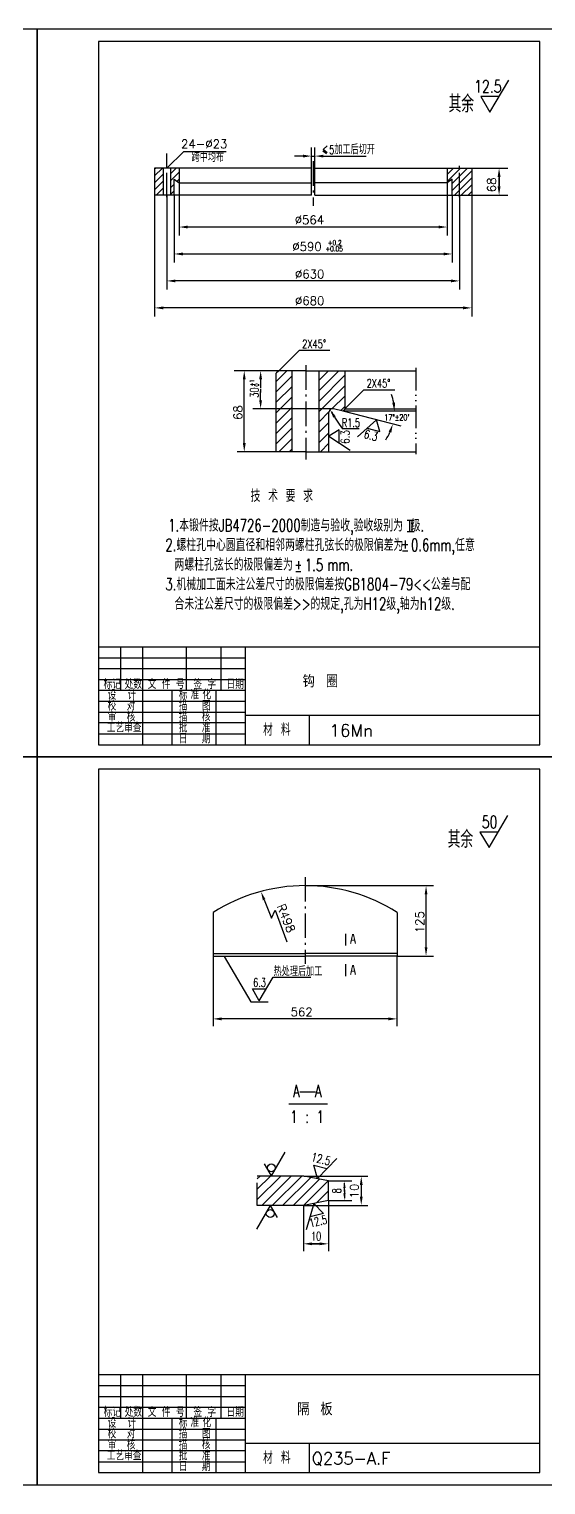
# Model space of a CAD drawing. Extents: x 0 to 2851, y -28 to 1393.
# Drawn here: x 1753 to 1964, y -28 to 566 of the extents above; entities that cross this region are included whole.
import ezdxf
from ezdxf.enums import TextEntityAlignment as Align

# ---------------------------------------------------------------- set-up
doc = ezdxf.new("R2010")
doc.units = 0
doc.header["$LTSCALE"] = 8
doc.header["$MEASUREMENT"] = 0
doc.linetypes.add('CENTER', pattern=[1.85, 1.25, -0.25, 0.1, -0.25])
doc.linetypes.add('PHANTOM', pattern=[1.902, 1.15, -0.25, 0.001, -0.25, 0.001, -0.25])
doc.layers.get('0').update_dxf_attribs({"linetype": 'CONTINUOUS'})
for name, color, linetype in [('1', 1, 'CONTINUOUS'), ('CC', 3, 'CONTINUOUS'), ('CW', 1, 'CONTINUOUS'), ('DD', 3, 'PHANTOM'), ('HZ', 1, 'CONTINUOUS'), ('X', 3, 'CONTINUOUS'), ('YY', 3, 'CONTINUOUS'), ('ZX', 1, 'CENTER')]:
    doc.layers.add(name, color=color, linetype=linetype)
doc.styles.add('HZ', font='txt', dxfattribs={"bigfont": 'hztxt'})

# ---------------------------------------------------------------- blocks, each defined once
blk = doc.blocks.new('*X181')
for p, q in [((167.24, 209.67), (172.68, 215.11)), ((167.24, 212.5), (169.85, 215.11)), ((169.24, 208.84), (175.51, 215.11)), ((169.24, 206.01), (177.24, 214.01)), ((170.17, 204.11), (177.24, 211.18)), ((173, 204.11), (177.24, 208.36)), ((175.82, 204.11), (177.24, 205.53))]:
    blk.add_line(p, q)
blk = doc.blocks.new('*X182')
for p, q in [((47.89, 211.94), (51.06, 215.11)), ((47.89, 214.77), (48.23, 215.11)), ((54.39, 212.78), (56.72, 215.11)), ((47.89, 209.11), (51.39, 212.61)), ((47.89, 206.28), (51.39, 209.78)), ((54.39, 209.96), (57.89, 213.46)), ((54.39, 207.13), (55.89, 208.63)), ((57.02, 209.76), (57.89, 210.63)), ((48.54, 204.11), (51.39, 206.96)), ((51.37, 204.11), (51.39, 204.13)), ((54.39, 204.3), (55.89, 205.8))]:
    blk.add_line(p, q)
blk = doc.blocks.new('*X183')
for p, q in [((97.49, 122.95), (101.86, 127.31)), ((97.49, 118.71), (103.99, 125.21)), ((114.99, 119.24), (123.07, 127.31)), ((114.99, 123.48), (118.83, 127.31)), ((114.99, 114.99), (125.49, 125.49)), ((97.49, 114.46), (103.99, 120.96)), ((114.99, 110.75), (125.49, 121.25)), ((97.49, 110.22), (103.99, 116.72)), ((120.35, 111.87), (125.49, 117.01)), ((97.49, 105.98), (103.99, 112.48)), ((97.49, 101.74), (103.99, 108.24)), ((114.99, 106.51), (119, 110.51)), ((123.8, 111.07), (125.49, 112.77)), ((97.49, 97.49), (103.99, 103.99)), ((114.99, 102.27), (118.99, 106.27)), ((114.99, 98.02), (118.99, 102.02)), ((98.56, 94.31), (103.99, 99.75)), ((102.8, 94.31), (103.99, 95.51)), ((115.53, 94.31), (118.99, 97.78))]:
    blk.add_line(p, q)
blk = doc.blocks.new('*X172')
for p, q in [((111, 30.39), (120.61, 40)), ((111, 34.63), (116.37, 40)), ((111, 38.88), (112.12, 40)), ((112.85, 28), (124.85, 40)), ((117.1, 28), (129.1, 40)), ((121.34, 28), (132.78, 39.44)), ((125.58, 28), (136.32, 38.74)), ((129.82, 28), (139.85, 38.03)), ((135.08, 29.02), (140, 33.93))]:
    blk.add_line(p, q)
blk = doc.blocks.new('FTGB4')
for p, q in [((184.3, 260.02), (192.03, 273.06)), ((180.62, 266.35), (184.3, 260.02)), ((188.01, 266.35), (180.62, 266.35)), ((71.81, 233.59), (71.81, 215.9)), ((146.81, 233.59), (146.81, 215.9)), ((125.9, 220.09), (125.9, 224.91)), ((125.9, 207.62), (125.9, 212.45)), ((87.75, 202.34), (93.3, 202.34)), ((90.55, 197.44), (87.76, 202.34)), ((90.55, 197.44), (96.21, 207.15)), ((96.21, 207.15), (111.64, 207.15)), ((107.18, 160.38), (113.5, 160.38)), ((95.5, 126.05), (92.71, 130.95)), ((95.5, 126.05), (101.17, 135.76)), ((114.31, 125.06), (122.16, 133.11)), ((108.77, 126.03), (89.77, 126.03)), ((118.77, 124.03), (108.77, 126.03)), ((112.78, 130.49), (118.16, 129.15)), ((114.31, 125.06), (112.79, 130.49)), ((118.77, 116.03), (118.77, 124.03)), ((95.06, 114.02), (89.39, 104.31)), ((108.77, 114.03), (89.77, 114.03)), ((95.06, 114.02), (97.85, 109.12)), ((118.77, 116.03), (108.77, 114.03)), ((112.87, 114.83), (109.72, 104.03)), ((112.87, 114.83), (116.76, 110.75)), ((116.77, 110.75), (111.38, 109.41))]:
    blk.add_line(p, q)
for points in [[(71.81, 216.78), (109.31, 216.78)], [(71.81, 215.78), (109.31, 215.78)], [(146.81, 216.78), (109.31, 216.78)], [(146.81, 215.78), (109.31, 215.78)]]:
    blk.add_lwpolyline(points)
for centre in [(95.5, 129.35), (95.05, 110.72)]:
    blk.add_circle(centre, 1.61)
for start, end in [(90, 122.43976), (57.56024, 90)]:
    blk.add_arc((109.31, 174.59), 69.91, start, end)
at = {"layer": 'CC'}
for p, q in [((109.31, 244.5), (161.61, 244.5)), ((92.56, 238.74), (95.49, 231.24)), ((158.61, 218.88), (158.61, 241.83)), ((95.49, 231.24), (96.99, 234.47)), ((96.99, 234.47), (101.82, 221.56)), ((71.75, 215.88), (71.75, 187.14)), ((146.75, 215.88), (146.75, 187.14)), ((146.81, 215.78), (161.61, 215.78)), ((143.25, 190.14), (75.25, 190.14)), ((108.83, 126.03), (134.89, 126.03)), ((118.83, 124.03), (128.28, 124.03)), ((125.28, 119.64), (125.28, 123.14)), ((125.28, 120.42), (125.28, 116.92)), ((132.2, 122.3), (132.2, 117.33)), ((108.59, 113.97), (108.59, 95.36)), ((108.83, 114.03), (134.89, 114.03)), ((118.77, 115.97), (118.77, 95.36)), ((118.83, 116.03), (128.28, 116.03)), ((115.23, 98.36), (111.73, 98.36)), ((112.14, 98.36), (115.64, 98.36))]:
    blk.add_line(p, q, dxfattribs=at)
for points in [[(159.19, 240.9), (158.03, 240.9), (158.61, 244.4)], [(92.02, 238.53), (93.1, 238.95), (91.28, 242)], [(159.19, 219.38), (158.03, 219.38), (158.61, 215.88)], [(75.25, 189.55), (75.25, 190.72), (71.75, 190.14)], [(143.25, 189.55), (143.25, 190.72), (146.75, 190.14)], [(132.76, 122.36), (131.59, 122.36), (132.18, 125.86)], [(125.79, 121.17), (124.86, 121.17), (125.33, 123.97)], [(125.79, 118.95), (124.86, 118.95), (125.33, 116.15)], [(132.76, 117.64), (131.59, 117.64), (132.18, 114.14)], [(112.14, 97.78), (112.14, 98.94), (108.64, 98.36)], [(115.23, 97.78), (115.23, 98.94), (118.73, 98.36)]]:
    blk.add_solid(points, dxfattribs=at)
at = {"layer": 'CW'}
blk.add_line((102.64, 155.41), (118.44, 155.41), dxfattribs=at)
at = {"layer": 'DD'}
blk.add_line((89.77, 114.03), (89.77, 126.03), dxfattribs=at)
at = {"layer": 'X'}
for p, q in [((76.26, 215.59), (87.11, 197.04)), ((87.11, 197.04), (94.24, 197.04))]:
    blk.add_line(p, q, dxfattribs=at)
at = {"layer": 'ZX'}
blk.add_line((109.31, 247.97), (109.31, 212.59), dxfattribs=at)
at = {"layer": 'YY', "rotation": 360}
blk.add_blockref('*X172', (-21.23, 86.03), dxfattribs=at)
at = {"style": 'HZ', "width": 0.75}
blk.add_text('50', height=5, dxfattribs=at).set_placement((184.55, 268.02), align=Align.CENTER)
for p in [(128.82, 220.88), (128.82, 208.17)]:
    blk.add_text('A', height=3.95, rotation=360).set_placement(p, align=Align.CENTER)
at = {"style": 'HZ'}
for s, height, rotation, width, p in [('6.3', 3.5, 360, 0.7, (90.7, 203.21)), ('A  A', 5, 360, 0.7, (110.14, 158.25)), ('1 : 1', 5, 360, 0.7, (110.09, 147.7)), ('12.5', 3.5, 346, 0.75, (115.31, 131.27)), ('12.5', 3.5, 13, 0.7, (114.95, 105.86))]:
    blk.add_text(s, height=height, rotation=rotation, dxfattribs=dict(at, width=width)).set_placement(p, align=Align.CENTER)
at = {"layer": 'CW', "style": 'HZ', "width": 0.75}
for s, p in [('其', (170.05, 259.92)), ('余', (175.21, 259.92))]:
    blk.add_text(s, height=7, dxfattribs=at).set_placement(p, align=Align.CENTER)
at = {"layer": 'CW', "style": 'HZ', "width": 0.7}
blk.add_text('热处理后加工', height=3.5, rotation=360, dxfattribs=at).set_placement((96.43, 207.65))
for s, rotation, p in [('8', 90, (123.93, 119.99)), ('10', 360, (113.75, 99.72))]:
    blk.add_text(s, height=3.5, rotation=rotation, dxfattribs=at).set_placement(p, align=Align.CENTER)
blk = doc.blocks.new('GQ1')
at = {"layer": 'HZ', "style": 'HZ', "width": 0.7}
blk.add_text('1.5', height=5, dxfattribs=at).set_placement((109.38, 75.83), align=Align.CENTER)

msp = doc.modelspace()

# ---------------------------------------------------------------- linework, layer by layer
for p, q in [((1781.41, 560.9), (1781.41, 273.9)), ((1961.41, 560.9), (1781.41, 560.9)), ((1961.41, 273.9), (1961.41, 560.9)), ((1941.08, 532.01), (1948.8, 545.05)), ((1937.4, 538.34), (1941.08, 532.01)), ((1944.79, 538.34), (1937.4, 538.34)), ((1804.3, 509.16), (1804.3, 498.16)), ((1807.8, 509.16), (1804.3, 509.16)), ((1807.8, 509.16), (1807.8, 498.16)), ((1810.8, 509.16), (1807.8, 509.16)), ((1810.8, 509.16), (1810.8, 498.16)), ((1814.3, 509.16), (1810.8, 509.16)), ((1814.3, 509.16), (1814.3, 503.16)), ((1868.3, 509.16), (1814.3, 509.16)), ((1868.3, 498.16), (1868.3, 509.16)), ((1869.65, 498.16), (1869.65, 509.16)), ((1869.65, 509.16), (1923.65, 509.16)), ((1923.65, 509.16), (1923.65, 503.16)), ((1923.65, 509.16), (1933.65, 509.16)), ((1933.65, 509.16), (1933.65, 498.16)), ((1812.3, 504.66), (1814.3, 503.16)), ((1812.3, 498.16), (1812.3, 504.66)), ((1814.3, 503.16), (1868.3, 503.16)), ((1923.65, 503.16), (1869.65, 503.16)), ((1925.65, 504.66), (1923.65, 503.16)), ((1925.65, 498.16), (1925.65, 504.66)), ((1807.8, 498.16), (1804.3, 498.16)), ((1810.8, 498.16), (1807.8, 498.16)), ((1812.3, 498.16), (1810.8, 498.16)), ((1868.28, 498.16), (1812.3, 498.16)), ((1869.64, 498.16), (1925.65, 498.16)), ((1925.65, 498.16), (1933.65, 498.16)), ((1854.91, 426.47), (1853.91, 425.47)), ((1853.91, 393.47), (1853.91, 425.47)), ((1860.41, 426.47), (1854.91, 426.47)), ((1860.41, 393.47), (1860.41, 426.47)), ((1865.91, 426.47), (1860.41, 426.47)), ((1865.91, 426.47), (1910.91, 426.47)), ((1865.91, 426.47), (1870.91, 426.47)), ((1865.91, 426.47), (1871.41, 426.47)), ((1871.41, 393.47), (1871.41, 426.47)), ((1871.41, 426.47), (1881.91, 426.47)), ((1881.91, 426.47), (1881.91, 410.97)), ((1881.21, 409.97), (1877.28, 410.99)), ((1881.91, 410.97), (1881.21, 409.97)), ((1881.91, 409.97), (1881.21, 409.97)), ((1881.91, 410.97), (1910.91, 410.97)), ((1910.91, 409.97), (1881.91, 409.97)), ((1875.41, 393.47), (1875.41, 409.54)), ((1894.74, 406.43), (1886.99, 399.49)), ((1896.21, 401.73), (1894.74, 406.43)), ((1879.59, 402.43), (1875.42, 399.8)), ((1875.42, 399.8), (1884.12, 394.1)), ((1879.59, 397.07), (1879.59, 402.43)), ((1891.02, 403.11), (1896.21, 401.73)), ((1860.41, 393.47), (1853.91, 393.47)), ((1865.91, 393.47), (1860.41, 393.47)), ((1865.91, 393.47), (1871.41, 393.47)), ((1871.41, 393.47), (1875.41, 393.47)), ((1875.41, 393.47), (1910.91, 393.47)), ((1781.41, 313.9), (1961.41, 313.9)), ((1790.4, 313.94), (1790.4, 296.14)), ((1799.41, 273.9), (1799.41, 313.94)), ((1817.35, 296.14), (1817.35, 313.94)), ((1831.46, 296.14), (1831.46, 313.94)), ((1841.41, 273.9), (1841.41, 313.9)), ((1781.41, 300.54), (1841.48, 300.54)), ((1781.41, 296.1), (1841.48, 296.1)), ((1811.41, 273.9), (1811.41, 296.14)), ((1829.41, 273.9), (1829.41, 296.14)), ((1841.41, 285.9), (1961.41, 285.9)), ((1867.41, 274.03), (1867.41, 285.9)), ((1781.41, 273.9), (1961.41, 273.9)), ((1781.41, 263.9), (1781.41, -23.1)), ((1961.41, 263.9), (1781.41, 263.9)), ((1961.41, -23.1), (1961.41, 263.9)), ((1781.41, 16.9), (1961.41, 16.9)), ((1790.4, 16.94), (1790.4, -0.86)), ((1799.41, -23.1), (1799.41, 16.94)), ((1817.35, -0.86), (1817.35, 16.94)), ((1831.46, -0.86), (1831.46, 16.94)), ((1841.41, -23.1), (1841.41, 16.9)), ((1781.41, 3.54), (1841.48, 3.54)), ((1781.41, -0.9), (1841.48, -0.9)), ((1811.41, -23.1), (1811.41, -0.86)), ((1829.41, -23.1), (1829.41, -0.86)), ((1841.41, -11.1), (1961.41, -11.1)), ((1867.41, -22.97), (1867.41, -11.1)), ((1781.41, -23.1), (1961.41, -23.1))]:
    msp.add_line(p, q)
msp.add_arc((1876.91, 409.54), 1.5, 75.49934, 180)
at = {"layer": '1'}
for p, q in [((1781.41, 309.42), (1841.48, 309.42)), ((1781.41, 304.98), (1841.48, 304.98)), ((1781.41, 291.66), (1841.48, 291.66)), ((1781.41, 287.22), (1841.48, 287.22)), ((1841.48, 282.78), (1781.41, 282.78)), ((1781.41, 278.34), (1841.48, 278.34)), ((1781.41, 12.42), (1841.48, 12.42)), ((1781.41, 7.98), (1841.48, 7.98)), ((1781.41, -5.34), (1841.48, -5.34)), ((1781.41, -9.78), (1841.48, -9.78)), ((1841.48, -14.22), (1781.41, -14.22)), ((1781.41, -18.66), (1841.48, -18.66))]:
    msp.add_line(p, q, dxfattribs=at)
at = {"layer": 'CC'}
for p, q in [((1868.3, 509.22), (1868.3, 517.58)), ((1869.65, 509.22), (1869.65, 517.58)), ((1809.29, 509.17), (1816.22, 515.98)), ((1816.22, 515.98), (1833.52, 515.98)), ((1864.8, 514.08), (1861.3, 514.08)), ((1868.3, 514.08), (1869.65, 514.08)), ((1873.15, 514.08), (1876.65, 514.08)), ((1876.65, 514.08), (1890.57, 514.08)), ((1933.6, 509.16), (1948.42, 509.16)), ((1944.82, 501.76), (1944.82, 505.36)), ((1814.3, 503.1), (1814.3, 481.65)), ((1923.65, 503.1), (1923.65, 481.65)), ((1804.3, 498.1), (1804.3, 448.65)), ((1809.3, 498.1), (1809.3, 459.65)), ((1812.3, 498.1), (1812.3, 470.65)), ((1925.65, 498.1), (1925.65, 470.65)), ((1928.65, 498.1), (1928.65, 459.65)), ((1933.6, 498.16), (1948.42, 498.16)), ((1933.65, 498.1), (1933.65, 448.65)), ((1920.15, 485.15), (1817.8, 485.15)), ((1815.8, 474.15), (1922.15, 474.15)), ((1925.15, 463.15), (1812.8, 463.15)), ((1930.15, 452.15), (1807.8, 452.15)), ((1854.91, 426.47), (1863.39, 434.96)), ((1863.39, 434.96), (1875.73, 434.96)), ((1854.84, 426.47), (1836.71, 426.47)), ((1843.97, 426.47), (1838.01, 426.47)), ((1840.85, 396.97), (1840.85, 422.97)), ((1847.53, 422.97), (1847.53, 419.47)), ((1847.53, 419.14), (1847.53, 417.65)), ((1847.53, 414.49), (1847.53, 417.99)), ((1881.91, 410.97), (1889.68, 418.75)), ((1889.68, 418.75), (1902.31, 418.75)), ((1877.22, 410.99), (1844.31, 410.99)), ((1904.84, 403.86), (1881.27, 409.96)), ((1876.61, 409.23), (1876.66, 409.41)), ((1876.82, 409.54), (1877, 409.54)), ((1877.69, 407.62), (1879.55, 404.66)), ((1879.55, 404.66), (1880.89, 402.77)), ((1887.8, 402.77), (1880.89, 402.77)), ((1853.84, 393.47), (1838.01, 393.47))]:
    msp.add_line(p, q, dxfattribs=at)
for start, end in [(9.59826, 19.19652), (326.30281, 335.90107)]:
    msp.add_arc((1881.21, 409.97), 20.92, start, end, dxfattribs=at)
for points in [[(1864.8, 513.5), (1864.8, 514.66), (1868.3, 514.08)], [(1873.15, 513.5), (1873.15, 514.66), (1869.65, 514.08)], [(1945.42, 505.56), (1944.22, 505.56), (1944.82, 509.16)], [(1945.42, 501.76), (1944.22, 501.76), (1944.82, 498.16)], [(1817.8, 484.56), (1817.8, 485.73), (1814.3, 485.15)], [(1920.15, 484.56), (1920.15, 485.73), (1923.65, 485.15)], [(1815.8, 473.56), (1815.8, 474.73), (1812.3, 474.15)], [(1922.15, 473.56), (1922.15, 474.73), (1925.65, 474.15)], [(1812.8, 462.56), (1812.8, 463.73), (1809.3, 463.15)], [(1925.15, 462.56), (1925.15, 463.73), (1928.65, 463.15)], [(1807.8, 451.56), (1807.8, 452.73), (1804.3, 452.15)], [(1930.15, 451.56), (1930.15, 452.73), (1933.65, 452.15)], [(1841.44, 422.97), (1840.27, 422.97), (1840.85, 426.47)], [(1848.11, 422.97), (1846.94, 422.97), (1847.53, 426.47)], [(1848.11, 414.49), (1846.94, 414.49), (1847.53, 410.99)], [(1878.19, 407.93), (1877.2, 407.32), (1875.84, 410.59)], [(1901.25, 413.41), (1902.41, 413.51), (1902.12, 409.97)], [(1899.75, 401.63), (1900.85, 401.24), (1901.46, 404.74)], [(1841.44, 396.97), (1840.27, 396.97), (1840.85, 393.47)]]:
    msp.add_solid(points, dxfattribs=at)
at = {"layer": 'CW'}
for p, q in [((1874.71, 518.23), (1873.02, 516.81)), ((1874.71, 515.39), (1873.02, 516.81)), ((1872.92, 516.27), (1874.43, 515.1)), ((1907.3, 365.5), (1910.21, 365.5)), ((1908.24, 365.45), (1908.24, 360.95)), ((1909.32, 360.99), (1909.32, 365.48)), ((1907.3, 360.96), (1910.21, 360.96))]:
    msp.add_line(p, q, dxfattribs=at)
at = {"layer": 'DD'}
msp.add_line((1910.91, 427.67), (1910.91, 392.42), dxfattribs=at)
at = {"layer": 'X'}
for p, q in [((1756.41, 565.9), (1546.41, 565.9)), ((1756.41, 268.9), (1756.41, 565.9)), ((1756.41, 565.9), (1756.41, 268.9)), ((1966.41, 565.9), (1756.41, 565.9)), ((1756.41, 268.9), (1336.41, 268.9)), ((1546.41, 268.9), (1756.41, 268.9)), ((1756.41, 268.9), (1966.41, 268.9)), ((1756.41, 268.9), (1756.41, -28.1)), ((1966.41, 268.9), (1756.41, 268.9)), ((1756.41, -28.1), (1756.41, 268.9)), ((1336.41, -28.1), (1756.41, -28.1)), ((1756.41, -28.1), (1966.41, -28.1))]:
    msp.add_line(p, q, dxfattribs=at)
at = {"layer": 'ZX'}
for p, q in [((1809.3, 510.07), (1809.3, 515.19)), ((1868.95, 512), (1868.95, 493.84)), ((1809.3, 497.26), (1809.3, 510.07)), ((1928.65, 497.26), (1928.65, 510.07)), ((1944.82, 505.56), (1944.82, 501.96))]:
    msp.add_line(p, q, dxfattribs=at)
at = {"layer": 'ZX', "color": 3}
msp.add_line((1865.91, 428.75), (1865.91, 390.26), dxfattribs=at)

# ---------------------------------------------------------------- block references
for name, p in [('GQ1', (1759.93, 268.9)), ('FTGB4', (1756.41, -28.1))]:
    msp.add_blockref(name, p)
at = {"layer": 'YY', "linetype": 'Continuous'}
for name in ['*X182', '*X181']:
    msp.add_blockref(name, (1756.41, 294.05), dxfattribs=at)
at = {"layer": 'YY'}
msp.add_blockref('*X183', (1756.41, 299.16), dxfattribs=at)

# ---------------------------------------------------------------- texts
at = {"style": 'HZ', "width": 0.75}
msp.add_text('12.5', height=5, dxfattribs=at).set_placement((1940.23, 540.01), align=Align.CENTER)
for rotation, p in [(90, (1883.79, 399.46)), (345.11373, (1892.11, 398.46))]:
    msp.add_text('6.3', height=3.5, rotation=rotation, dxfattribs=at).set_placement(p, align=Align.CENTER)
at = {"layer": 'CC', "style": 'HZ'}
for s, p in [('24-%%C23', (1824.51, 517.3)), ('%%C564 ', (1869.01, 486.3)), ('%%C590 ', (1868.01, 475.4)), ('%%C630 ', (1869.11, 464.2)), ('%%C680 ', (1869.11, 453.3)), ('562 ', (1865.81, 163.1))]:
    msp.add_text(s, height=3.5, dxfattribs=at).set_placement(p, align=Align.CENTER)
for s, rotation, p in [('68 ', 90, (1943.51, 503.9)), ('68 ', 90, (1840.01, 411)), ('R498 ', 292, (1856.91, 201)), ('125', 90, (1914.21, 201.5)), ('10', 90, (1887.51, 91.8))]:
    msp.add_text(s, height=3.5, rotation=rotation, dxfattribs=at).set_placement(p, align=Align.CENTER)
at = {"layer": 'CW', "style": 'HZ'}
for s, height, width, p in [('其', 7, 0.75, (1926.83, 531.91)), ('余', 7, 0.75, (1931.98, 531.91)), ('+0.05', 2.04, 0.7, (1877.52, 475.23)), ('R1.5', 3.5, 0.7, (1884.38, 403.52))]:
    msp.add_text(s, height=height, dxfattribs=dict(at, width=width)).set_placement(p, align=Align.CENTER)
for s, height, width, p in [('5加工后切开', 3.5, 0.7, (1875.5, 514.92)), ('跨中均布', 3.5, 0.7, (1819.39, 511.77)), ('+0.2', 2.04, 0.7, (1874.9, 477.73)), ('2X45%%D', 3.5, 0.7, (1864.5, 435.68)), ('2X45%%D', 3.5, 0.7, (1890.8, 419.61)), ('%%p', 5, 0.7, (1904.87, 353)), ('%%p', 5, 0.7, (1861.28, 344.57)), ('标记', 3.5, 0.75, (1783.46, 296.7)), ('处数', 3.5, 0.75, (1792.06, 296.7)), ('文', 3.5, 0.75, (1801.49, 296.7)), ('件', 3.5, 0.75, (1807.23, 296.7)), ('号', 3.5, 0.75, (1812.97, 296.7)), ('签', 3.5, 0.75, (1820.1, 296.69)), ('字', 3.5, 0.75, (1825.84, 296.7)), ('日期', 3.5, 0.75, (1833.62, 296.7)), ('校', 3.5, 0.75, (1785.1, 287.92)), ('设', 3.5, 0.75, (1785.1, 292.31)), ('对', 3.5, 0.75, (1792.89, 287.92)), ('计', 3.5, 0.75, (1793.21, 292.31)), ('标', 3.5, 0.75, (1814.14, 292.31)), ('描', 3.5, 0.75, (1814.14, 287.92)), ('准', 3.5, 0.75, (1818.88, 292.44)), ('图', 3.5, 0.75, (1823.56, 287.92)), ('化', 3.5, 0.75, (1823.8, 292.44)), ('审', 3.5, 0.75, (1785.1, 283.35)), ('核', 3.5, 0.75, (1792.89, 283.35)), ('描', 3.5, 0.75, (1814.14, 283.34)), ('核', 3.5, 0.75, (1823.53, 283.53)), ('工艺审查', 3.5, 0.75, (1784.75, 278.96)), ('批', 3.5, 0.75, (1814.14, 278.94)), ('准', 3.5, 0.75, (1823.51, 278.95)), ('材 料', 5, 0.75, (1848.57, 277.53)), ('日', 3.5, 0.75, (1814.14, 274.51)), ('期', 3.5, 0.75, (1823.49, 274.55)), ('标记', 3.5, 0.75, (1783.46, -0.3)), ('处数', 3.5, 0.75, (1792.06, -0.3)), ('文', 3.5, 0.75, (1801.49, -0.3)), ('件', 3.5, 0.75, (1807.23, -0.3)), ('号', 3.5, 0.75, (1812.97, -0.3)), ('签', 3.5, 0.75, (1820.1, -0.31)), ('字', 3.5, 0.75, (1825.84, -0.3)), ('日期', 3.5, 0.75, (1833.62, -0.3)), ('校', 3.5, 0.75, (1785.1, -9.08)), ('设', 3.5, 0.75, (1785.1, -4.69)), ('对', 3.5, 0.75, (1792.89, -9.08)), ('计', 3.5, 0.75, (1793.21, -4.69)), ('标', 3.5, 0.75, (1814.14, -4.69)), ('描', 3.5, 0.75, (1814.14, -9.08)), ('准', 3.5, 0.75, (1818.88, -4.56)), ('图', 3.5, 0.75, (1823.56, -9.08)), ('化', 3.5, 0.75, (1823.8, -4.56)), ('审', 3.5, 0.75, (1785.1, -13.65)), ('核', 3.5, 0.75, (1792.89, -13.65)), ('描', 3.5, 0.75, (1814.14, -13.66)), ('核', 3.5, 0.75, (1823.53, -13.47)), ('工艺审查', 3.5, 0.75, (1784.75, -18.04)), ('批', 3.5, 0.75, (1814.14, -18.06)), ('准', 3.5, 0.75, (1823.51, -18.05)), ('材 料', 5, 0.75, (1848.57, -19.47)), ('日', 3.5, 0.75, (1814.14, -22.49)), ('期', 3.5, 0.75, (1823.49, -22.45))]:
    msp.add_text(s, height=height, dxfattribs=dict(at, width=width)).set_placement(p)
at = {"layer": 'CW', "style": 'HZ', "width": 0.7}
for s, p in [('+1', (1844.84, 420.05)), ('0', (1846.76, 420.05))]:
    msp.add_text(s, height=1.7, rotation=90, dxfattribs=at).set_placement(p)
msp.add_text('30', height=3.5, rotation=90, dxfattribs=at).set_placement((1846.73, 417.59), align=Align.CENTER)
at = {"layer": 'CW', "linetype": 'Continuous', "style": 'HZ', "width": 0.7}
msp.add_text("17%%D%%P20'", height=2.5, dxfattribs=at).set_placement((1903.1, 406.21), align=Align.CENTER)
at = {"layer": 'HZ', "style": 'HZ', "width": 0.7}
for s, p in [('           技 术 要 求', (1806.14, 373)), ('1.本锻件按JB4726-2000制造与验收,验收级别为 级.', (1809.81, 360.92)), ('2.螺柱孔中心圆直径和相邻两螺柱孔弦长的极限偏差为 0.6mm,任意', (1808.68, 352.92)), ('  两螺柱孔弦长的极限偏差为    mm.', (1806.14, 344.92)), ('3.机械加工面未注公差尺寸的极限偏差按GB1804-79<<公差与配', (1808.68, 336.92)), ('  合未注公差尺寸的极限偏差>>的规定,孔为H12级,轴为h12级.', (1806.14, 328.92))]:
    msp.add_text(s, height=5, dxfattribs=at).set_placement(p)
at = {"layer": 'X', "style": 'HZ'}
for s, p in [('钩 圈', (1871.91, 297.3)), ('16Mn', (1884.51, 277.2)), ('隔 板 ', (1871.91, 0.3))]:
    msp.add_text(s, height=5, dxfattribs=at).set_placement(p, align=Align.CENTER)
at = {"layer": 'X', "style": 'HZ', "width": 0.914286}
msp.add_text('Q235-A.F', height=5, dxfattribs=at).set_placement((1868.41, -19.8), (1900.41, -19.8), align=Align.FIT)

doc.saveas('drawing.dxf')
